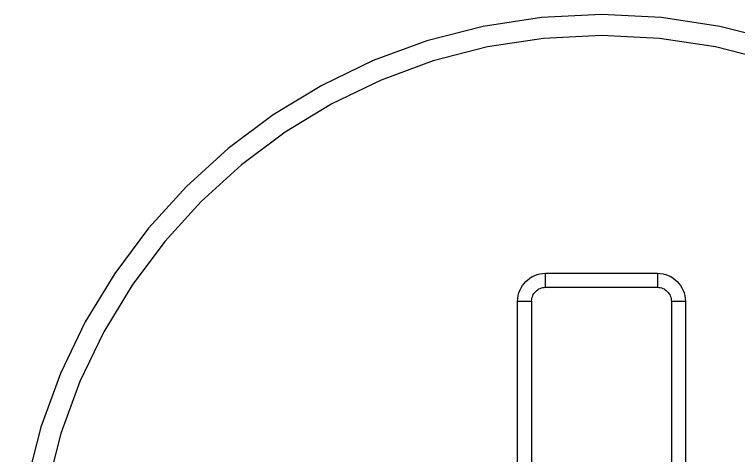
# Model space of a CAD drawing. Header units: millimetres. Extents: x 2213 to 82676, y 1050 to 28650.
# Drawn here: x 20309.82 to 20315.14, y 10450.41 to 10453.65 of the extents above; entities that cross this region are included whole.
import ezdxf

# ---------------------------------------------------------------- set-up
doc = ezdxf.new("R2010")
doc.units = ezdxf.units.MM
doc.header["$LTSCALE"] = 200
doc.linetypes.add('DASHED', pattern=[0.75, 0.5, -0.25])
doc.layers.add('A-FIX', color=5, linetype='Continuous')

# ---------------------------------------------------------------- blocks, each defined once
blk = doc.blocks.new('A$C657279D5')
at = {"linetype": 'DASHED'}
for p, q in [((-115.410665, 864.385841), (-115.410665, 864.283186)), ((-114.589426, 864.385841), (-115.410665, 864.385841)), ((-114.589426, 864.283186), (-114.589426, 864.385841)), ((-114.589426, 864.283186), (-115.410665, 864.283186)), ((-115.615975, 864.180531), (-115.615975, 862.980209)), ((-115.51332, 864.180531), (-115.615975, 864.180531)), ((-115.51332, 864.180531), (-115.51332, 859.766372)), ((-114.486771, 864.180531), (-114.486771, 859.766372)), ((-114.384116, 864.180531), (-114.486771, 864.180531)), ((-114.384116, 862.980209), (-114.384116, 864.180531))]:
    blk.add_line(p, q, dxfattribs=at)
for radius in [4.311504, 4.157522]:
    blk.add_circle((-115.000046, 861.973451), radius, dxfattribs=at)
for centre, radius, start, end in [((-115.410665, 864.180531), 0.20531, 90, 180), ((-114.589426, 864.180531), 0.20531, 0, 90), ((-115.410665, 864.180531), 0.102655, 90, 180), ((-114.589426, 864.180531), 0.102655, 0, 90)]:
    blk.add_arc(centre, radius, start, end, dxfattribs=at)

msp = doc.modelspace()

# ---------------------------------------------------------------- block references
at = {"layer": 'A-FIX', "xscale": -1}
msp.add_blockref('A$C657279D5', (20199.133, 9587.3625), dxfattribs=at)

doc.saveas('drawing.dxf')
